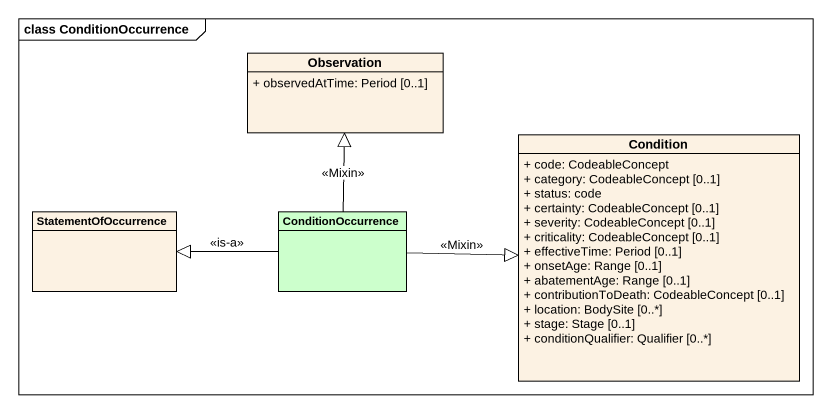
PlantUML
@startuml
mainframe class ConditionOccurrence
hide circle
hide empty members
skinparam classAttributeIconSize 0
class Observation {
  + observedAtTime: Period [0..1]
}
class Condition {
  + code: CodeableConcept
  + category: CodeableConcept [0..1]
  + status: code
  + certainty: CodeableConcept [0..1]
  + severity: CodeableConcept [0..1]
  + criticality: CodeableConcept [0..1]
  + effectiveTime: Period [0..1]
  + onsetAge: Range [0..1]
  + abatementAge: Range [0..1]
  + contributionToDeath: CodeableConcept [0..1]
  + location: BodySite [0..*]
  + stage: Stage [0..1]
  + conditionQualifier: Qualifier [0..*]
}
class StatementOfOccurrence
class ConditionOccurrence #CCFFCC
ConditionOccurrence -up-|> Observation : <<Mixin>>
ConditionOccurrence -right-|> Condition : <<Mixin>>
ConditionOccurrence -left-|> StatementOfOccurrence : <<is-a>>
@enduml
